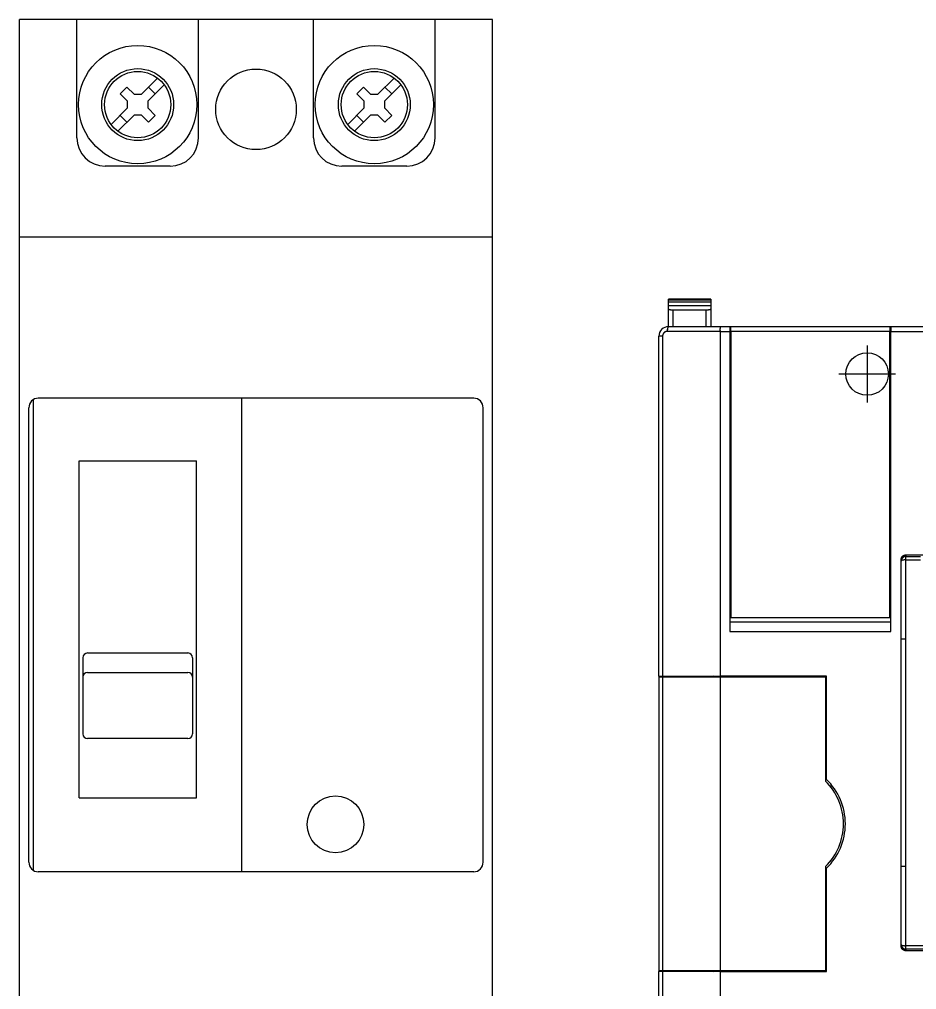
# Model space of a CAD drawing. Header units: inches. Extents: x 57 to 2760, y -193 to 2149.
# Drawn here: x 390.1 to 484.9, y 174.8 to 277.2 of the extents above; entities that cross this region are included whole.
import ezdxf

# ---------------------------------------------------------------- set-up
doc = ezdxf.new("R2010")
doc.units = ezdxf.units.IN
doc.header["$MEASUREMENT"] = 0
doc.set_wipeout_variables(frame=1)

# ---------------------------------------------------------------- blocks, each defined once
blk = doc.blocks.new('FX3U_64')
at = {"color": 7, "linetype": 'Continuous'}
for p, q in [((2.16, 98.36), (2.16, 98.43)), ((6.66, 98.43), (2.16, 98.43)), ((2.16, 98.15), (2.16, 98.36)), ((2.16, 98.36), (6.66, 98.36)), ((6.66, 98.43), (6.66, 98.36)), ((6.66, 98.36), (6.66, 98.15)), ((2.16, 98.15), (6.66, 98.15)), ((2.16, 97.78), (2.16, 98.15)), ((2.16, 97.78), (6.66, 97.78)), ((2.16, 97.41), (2.16, 97.78)), ((2.16, 95.53), (2.16, 97.41)), ((6.66, 98.15), (6.66, 97.78)), ((6.66, 97.78), (6.66, 97.41)), ((6.66, 97.41), (6.66, 95.53)), ((6.16, 97.27), (2.66, 97.27)), ((2.66, 95.53), (2.66, 97.27)), ((6.16, 95.53), (6.16, 97.27)), ((2.16, 95.53), (7.71, 95.53)), ((7.71, 95.53), (8.66, 95.53)), ((8.66, 95.53), (8.66, 95.03)), ((8.66, 95.53), (8.76, 95.53)), ((8.76, 95.03), (8.76, 95.53)), ((8.76, 95.53), (25.56, 95.53)), ((25.56, 95.53), (25.56, 95.03)), ((25.56, 95.53), (25.66, 95.53)), ((25.66, 95.53), (25.66, 95.03)), ((25.66, 95.53), (31.36, 95.53)), ((1.16, 67.93), (1.16, 94.53)), ((1.54, 94.53), (1.16, 94.53)), ((1.54, 94.53), (1.54, 67.93)), ((2.04, 95.03), (2.04, 95.06)), ((7.66, 95.03), (2.04, 95.03)), ((7.66, 67.93), (7.66, 95.03)), ((7.66, 95.03), (8.66, 95.03)), ((8.66, 95.03), (8.66, 63.33)), ((8.76, 94.53), (8.66, 94.53)), ((8.76, 95.03), (8.76, 64.83)), ((25.56, 95.03), (8.76, 95.03)), ((25.56, 64.83), (25.56, 95.03)), ((25.66, 94.53), (25.56, 94.53)), ((25.66, 63.33), (25.66, 95.03)), ((25.66, 95.03), (30.86, 95.03)), ((8.66, 94.03), (8.76, 94.03)), ((23.16, 93.53), (23.16, 87.53)), ((25.56, 94.03), (25.66, 94.03)), ((26.16, 90.53), (20.16, 90.53)), ((8.76, 89.03), (8.66, 89.03)), ((25.66, 89.03), (25.56, 89.03)), ((25.56, 88.93), (25.66, 88.93)), ((8.66, 87.53), (8.76, 87.53)), ((25.66, 87.33), (25.56, 87.33)), ((25.56, 87.23), (25.66, 87.23)), ((8.76, 86.03), (8.66, 86.03)), ((8.66, 85.03), (8.76, 85.03)), ((8.76, 74.53), (8.66, 74.53)), ((8.66, 73.53), (8.76, 73.53)), ((8.66, 72.03), (8.76, 72.03)), ((25.66, 72.33), (25.56, 72.33)), ((25.56, 72.23), (25.66, 72.23)), ((26.76, 70.76), (26.76, 70.93)), ((26.76, 70.76), (26.76, 70.79)), ((26.76, 62.53), (26.76, 70.76)), ((27.26, 70.9), (27.23, 70.9)), ((27.26, 71.43), (31.46, 71.43)), ((27.26, 71.43), (27.26, 71.26)), ((27.26, 70.9), (27.26, 71.26)), ((27.26, 62.53), (27.26, 70.9)), ((8.66, 70.53), (8.76, 70.53)), ((25.66, 70.63), (25.56, 70.63)), ((25.56, 70.53), (25.66, 70.53)), ((1.16, 58.63), (1.16, 67.93)), ((1.54, 67.93), (1.54, 58.63)), ((7.66, 58.63), (7.66, 67.93)), ((8.76, 64.83), (25.56, 64.83)), ((25.66, 64.33), (8.66, 64.33)), ((8.66, 63.33), (25.66, 63.33)), ((26.76, 38.54), (26.76, 62.53)), ((27.26, 38.53), (27.26, 62.53)), ((1.16, 58.63), (1.16, 58.53)), ((1.16, 58.63), (1.54, 58.63)), ((1.16, 58.53), (1.16, 27.53)), ((1.54, 58.53), (1.16, 58.53)), ((1.36, 58.53), (1.36, 58.63)), ((1.54, 58.63), (7.66, 58.63)), ((7.66, 58.53), (1.54, 58.53)), ((1.54, 58.53), (1.54, 27.53)), ((7.96, 58.53), (6.96, 58.63)), ((6.96, 58.63), (6.96, 58.53)), ((18.86, 58.63), (7.66, 58.63)), ((7.66, 27.53), (7.66, 58.53)), ((18.76, 58.53), (7.66, 58.53)), ((8.36, 58.63), (8.36, 58.53)), ((12.86, 58.53), (12.86, 58.63)), ((13.86, 58.63), (13.86, 58.53)), ((18.86, 58.53), (18.76, 58.53)), ((18.76, 58.53), (18.76, 47.54)), ((18.86, 47.72), (18.86, 58.63)), ((18.86, 52.73), (18.76, 52.73)), ((18.86, 52.53), (18.76, 52.53)), ((18.76, 50.53), (18.86, 50.53)), ((19.22, 47.03), (19.46, 47.03)), ((18.76, 38.52), (18.76, 27.53)), ((18.86, 27.43), (18.86, 38.34)), ((26.76, 30.3), (26.76, 38.54)), ((27.26, 30.16), (27.26, 38.53)), ((18.86, 35.53), (18.76, 35.53)), ((18.76, 33.53), (18.86, 33.53)), ((18.76, 33.33), (18.86, 33.33)), ((26.76, 30.13), (26.76, 30.3)), ((27.26, 30.16), (27.23, 30.16)), ((27.26, 29.8), (27.23, 29.8)), ((27.26, 29.8), (27.26, 30.16)), ((92.56, 30.16), (27.26, 30.16)), ((27.26, 29.8), (27.26, 29.63)), ((92.56, 29.8), (27.26, 29.8)), ((31.46, 29.63), (27.26, 29.63)), ((1.16, 27.53), (1.16, 27.43)), ((1.16, 27.53), (1.54, 27.53)), ((1.54, 27.43), (1.16, 27.43)), ((1.16, 18.63), (1.16, 27.43)), ((1.36, 27.43), (1.36, 27.53)), ((1.54, 27.53), (7.66, 27.53)), ((7.66, 27.43), (1.54, 27.43)), ((1.54, 27.43), (1.54, 18.63)), ((6.96, 27.53), (6.96, 27.43)), ((6.96, 27.43), (7.96, 27.53)), ((7.66, 27.53), (18.76, 27.53)), ((7.66, 18.63), (7.66, 27.43)), ((7.66, 27.43), (18.86, 27.43)), ((8.36, 27.53), (8.36, 27.43)), ((12.86, 27.43), (12.86, 27.53)), ((13.86, 27.53), (13.86, 27.43)), ((18.76, 27.53), (18.86, 27.53))]:
    blk.add_line(p, q, dxfattribs=at)
for points in [[(2.66, 97.26), (2.65, 97.26), (2.65, 97.26), (2.64, 97.26), (2.64, 97.27), (2.64, 97.27), (2.63, 97.27), (2.63, 97.27), (2.62, 97.27), (2.62, 97.27), (2.61, 97.27), (2.61, 97.27), (2.61, 97.27), (2.6, 97.27), (2.6, 97.27), (2.59, 97.27), (2.59, 97.27), (2.59, 97.27), (2.58, 97.27), (2.58, 97.27), (2.57, 97.27), (2.57, 97.27), (2.56, 97.27), (2.56, 97.27), (2.56, 97.27), (2.55, 97.27), (2.55, 97.27), (2.54, 97.27), (2.54, 97.27), (2.54, 97.27), (2.53, 97.27), (2.53, 97.27), (2.52, 97.27), (2.52, 97.27), (2.52, 97.27), (2.51, 97.27), (2.51, 97.27), (2.5, 97.27), (2.5, 97.27), (2.5, 97.27), (2.49, 97.27), (2.49, 97.27), (2.48, 97.27), (2.48, 97.27), (2.48, 97.27), (2.47, 97.28), (2.47, 97.28), (2.47, 97.28), (2.46, 97.28), (2.46, 97.28), (2.45, 97.28), (2.45, 97.28), (2.45, 97.28), (2.44, 97.28), (2.44, 97.28), (2.44, 97.28), (2.43, 97.28), (2.43, 97.28), (2.42, 97.28), (2.42, 97.28), (2.42, 97.28), (2.41, 97.28), (2.41, 97.28), (2.41, 97.28), (2.4, 97.29), (2.4, 97.29), (2.4, 97.29), (2.39, 97.29), (2.39, 97.29), (2.39, 97.29), (2.38, 97.29), (2.38, 97.29), (2.38, 97.29), (2.37, 97.29), (2.37, 97.29), (2.37, 97.29), (2.36, 97.29), (2.36, 97.29), (2.36, 97.29), (2.35, 97.3), (2.35, 97.3), (2.35, 97.3), (2.34, 97.3), (2.34, 97.3), (2.34, 97.3), (2.33, 97.3), (2.33, 97.3), (2.33, 97.3), (2.32, 97.3), (2.32, 97.3), (2.32, 97.3), (2.31, 97.3), (2.31, 97.31), (2.31, 97.31), (2.31, 97.31), (2.3, 97.31), (2.3, 97.31), (2.3, 97.31), (2.29, 97.31), (2.29, 97.31), (2.29, 97.31), (2.29, 97.31), (2.28, 97.31), (2.28, 97.32), (2.28, 97.32), (2.28, 97.32), (2.27, 97.32), (2.27, 97.32), (2.27, 97.32), (2.26, 97.32), (2.26, 97.32), (2.26, 97.32), (2.26, 97.32), (2.25, 97.32), (2.25, 97.33), (2.25, 97.33), (2.25, 97.33), (2.24, 97.33), (2.24, 97.33), (2.24, 97.33), (2.24, 97.33), (2.24, 97.33), (2.23, 97.33), (2.23, 97.33), (2.23, 97.34), (2.23, 97.34), (2.22, 97.34), (2.22, 97.34), (2.22, 97.34), (2.22, 97.34), (2.22, 97.34), (2.21, 97.34), (2.21, 97.34), (2.21, 97.35), (2.21, 97.35), (2.21, 97.35), (2.2, 97.35), (2.2, 97.35), (2.2, 97.35), (2.2, 97.35), (2.19, 97.36), (2.19, 97.36), (2.19, 97.36), (2.18, 97.36), (2.18, 97.37), (2.18, 97.37), (2.18, 97.37), (2.17, 97.37), (2.17, 97.37), (2.17, 97.38), (2.17, 97.38), (2.17, 97.38), (2.17, 97.38), (2.16, 97.38), (2.16, 97.39), (2.16, 97.39), (2.16, 97.39), (2.16, 97.39), (2.16, 97.4), (2.16, 97.4), (2.16, 97.4), (2.16, 97.4), (2.16, 97.41), (2.16, 97.41)], [(6.66, 97.41), (6.66, 97.41), (6.66, 97.4), (6.66, 97.4), (6.65, 97.4), (6.65, 97.39), (6.65, 97.39), (6.65, 97.39), (6.65, 97.39), (6.65, 97.39), (6.65, 97.38), (6.65, 97.38), (6.65, 97.38), (6.64, 97.38), (6.64, 97.38), (6.64, 97.37), (6.64, 97.37), (6.64, 97.37), (6.63, 97.37), (6.63, 97.37), (6.63, 97.36), (6.63, 97.36), (6.63, 97.36), (6.62, 97.36), (6.62, 97.36), (6.62, 97.35), (6.61, 97.35), (6.61, 97.35), (6.61, 97.35), (6.61, 97.35), (6.6, 97.35), (6.6, 97.35), (6.6, 97.34), (6.6, 97.34), (6.6, 97.34), (6.59, 97.34), (6.59, 97.34), (6.59, 97.34), (6.59, 97.34), (6.59, 97.34), (6.58, 97.34), (6.58, 97.33), (6.58, 97.33), (6.58, 97.33), (6.57, 97.33), (6.57, 97.33), (6.57, 97.33), (6.57, 97.33), (6.57, 97.33), (6.56, 97.33), (6.56, 97.33), (6.56, 97.32), (6.56, 97.32), (6.55, 97.32), (6.55, 97.32), (6.55, 97.32), (6.55, 97.32), (6.54, 97.32), (6.54, 97.32), (6.54, 97.32), (6.53, 97.32), (6.53, 97.31), (6.53, 97.31), (6.52, 97.31), (6.52, 97.31), (6.52, 97.31), (6.52, 97.31), (6.51, 97.31), (6.51, 97.31), (6.51, 97.31), (6.5, 97.31), (6.5, 97.31), (6.5, 97.3), (6.5, 97.3), (6.49, 97.3), (6.49, 97.3), (6.49, 97.3), (6.48, 97.3), (6.48, 97.3), (6.48, 97.3), (6.47, 97.3), (6.47, 97.3), (6.47, 97.3), (6.46, 97.3), (6.46, 97.3), (6.46, 97.29), (6.45, 97.29), (6.45, 97.29), (6.45, 97.29), (6.44, 97.29), (6.44, 97.29), (6.44, 97.29), (6.43, 97.29), (6.43, 97.29), (6.43, 97.29), (6.42, 97.29), (6.42, 97.29), (6.41, 97.29), (6.41, 97.29), (6.41, 97.29), (6.4, 97.28), (6.4, 97.28), (6.4, 97.28), (6.39, 97.28), (6.39, 97.28), (6.39, 97.28), (6.38, 97.28), (6.38, 97.28), (6.37, 97.28), (6.37, 97.28), (6.37, 97.28), (6.36, 97.28), (6.36, 97.28), (6.36, 97.28), (6.35, 97.28), (6.35, 97.28), (6.34, 97.28), (6.34, 97.28), (6.34, 97.27), (6.33, 97.27), (6.33, 97.27), (6.32, 97.27), (6.32, 97.27), (6.32, 97.27), (6.31, 97.27), (6.31, 97.27), (6.31, 97.27), (6.3, 97.27), (6.3, 97.27), (6.29, 97.27), (6.29, 97.27), (6.29, 97.27), (6.28, 97.27), (6.28, 97.27), (6.27, 97.27), (6.27, 97.27), (6.26, 97.27), (6.26, 97.27), (6.26, 97.27), (6.25, 97.27), (6.25, 97.27), (6.24, 97.27), (6.24, 97.27), (6.24, 97.27), (6.23, 97.27), (6.23, 97.27), (6.22, 97.27), (6.22, 97.27), (6.22, 97.27), (6.21, 97.27), (6.21, 97.27), (6.2, 97.27), (6.2, 97.27), (6.19, 97.27), (6.19, 97.27), (6.19, 97.27), (6.18, 97.27), (6.18, 97.27), (6.17, 97.27), (6.17, 97.26), (6.16, 97.26), (6.16, 97.26), (6.16, 97.26)], [(7.66, 95.03), (7.66, 95.04), (7.66, 95.04), (7.66, 95.04), (7.66, 95.05), (7.66, 95.05), (7.66, 95.06), (7.66, 95.06), (7.66, 95.07), (7.66, 95.07), (7.66, 95.07), (7.66, 95.08), (7.66, 95.08), (7.66, 95.09), (7.66, 95.09), (7.66, 95.1), (7.66, 95.1), (7.66, 95.1), (7.66, 95.11), (7.66, 95.11), (7.65, 95.12), (7.65, 95.12), (7.65, 95.12), (7.65, 95.13), (7.65, 95.13), (7.65, 95.14), (7.65, 95.14), (7.65, 95.14), (7.65, 95.15), (7.65, 95.15), (7.65, 95.16), (7.65, 95.16), (7.65, 95.16), (7.65, 95.17), (7.65, 95.17), (7.65, 95.18), (7.65, 95.18), (7.65, 95.18), (7.65, 95.19), (7.65, 95.19), (7.65, 95.2), (7.65, 95.2), (7.65, 95.2), (7.65, 95.21), (7.65, 95.21), (7.65, 95.21), (7.65, 95.22), (7.65, 95.22), (7.65, 95.23), (7.65, 95.23), (7.65, 95.23), (7.65, 95.24), (7.65, 95.24), (7.65, 95.24), (7.65, 95.25), (7.65, 95.25), (7.65, 95.26), (7.65, 95.26), (7.65, 95.26), (7.65, 95.27), (7.65, 95.27), (7.65, 95.27), (7.65, 95.28), (7.65, 95.28), (7.65, 95.28), (7.65, 95.29), (7.65, 95.29), (7.65, 95.29), (7.65, 95.3), (7.65, 95.3), (7.65, 95.3), (7.65, 95.31), (7.65, 95.31), (7.65, 95.31), (7.65, 95.32), (7.65, 95.32), (7.65, 95.32), (7.65, 95.33), (7.65, 95.33), (7.65, 95.33), (7.66, 95.34), (7.66, 95.34), (7.66, 95.34), (7.66, 95.35), (7.66, 95.35), (7.66, 95.35), (7.66, 95.36), (7.66, 95.36), (7.66, 95.36), (7.66, 95.37), (7.66, 95.37), (7.66, 95.37), (7.66, 95.38), (7.66, 95.38), (7.66, 95.38), (7.66, 95.38), (7.66, 95.39), (7.66, 95.39), (7.66, 95.39), (7.66, 95.4), (7.66, 95.4), (7.66, 95.4), (7.66, 95.4), (7.66, 95.41), (7.67, 95.41), (7.67, 95.42), (7.67, 95.42), (7.67, 95.42), (7.67, 95.42), (7.67, 95.43), (7.67, 95.43), (7.67, 95.43), (7.67, 95.44), (7.67, 95.44), (7.67, 95.44), (7.67, 95.44), (7.67, 95.45), (7.67, 95.45), (7.67, 95.45), (7.67, 95.45), (7.67, 95.45), (7.67, 95.46), (7.68, 95.46), (7.68, 95.46), (7.68, 95.46), (7.68, 95.47), (7.68, 95.47), (7.68, 95.47), (7.68, 95.47), (7.68, 95.48), (7.68, 95.48), (7.68, 95.48), (7.68, 95.49), (7.68, 95.49), (7.68, 95.49), (7.68, 95.49), (7.68, 95.5), (7.69, 95.5), (7.69, 95.5), (7.69, 95.5), (7.69, 95.51), (7.69, 95.51), (7.69, 95.51), (7.69, 95.51), (7.69, 95.51), (7.69, 95.52), (7.7, 95.52), (7.7, 95.52), (7.7, 95.52), (7.7, 95.53), (7.7, 95.53), (7.7, 95.53), (7.71, 95.53), (7.71, 95.53), (7.71, 95.53), (7.71, 95.53)], [(2.04, 95.03), (2.04, 95.03), (2.04, 95.03), (2.03, 95.03), (2.03, 95.03), (2.03, 95.03), (2.02, 95.03), (2.02, 95.03), (2.02, 95.03), (2.01, 95.03), (2.01, 95.03), (2.01, 95.03), (2, 95.03), (2, 95.03), (2, 95.03), (1.99, 95.03), (1.99, 95.03), (1.99, 95.03), (1.98, 95.03), (1.98, 95.03), (1.97, 95.03), (1.97, 95.03), (1.97, 95.03), (1.96, 95.03), (1.96, 95.03), (1.96, 95.02), (1.95, 95.02), (1.95, 95.02), (1.95, 95.02), (1.94, 95.02), (1.94, 95.02), (1.94, 95.02), (1.93, 95.02), (1.93, 95.02), (1.93, 95.02), (1.92, 95.02), (1.92, 95.02), (1.92, 95.02), (1.91, 95.01), (1.91, 95.01), (1.91, 95.01), (1.9, 95.01), (1.9, 95.01), (1.9, 95.01), (1.89, 95.01), (1.89, 95.01), (1.89, 95.01), (1.88, 95.01), (1.88, 95), (1.88, 95), (1.87, 95), (1.87, 95), (1.87, 95), (1.86, 95), (1.86, 95), (1.86, 95), (1.85, 94.99), (1.85, 94.99), (1.85, 94.99), (1.84, 94.99), (1.84, 94.99), (1.84, 94.99), (1.83, 94.99), (1.83, 94.98), (1.83, 94.98), (1.83, 94.98), (1.82, 94.98), (1.82, 94.98), (1.82, 94.98), (1.81, 94.98), (1.81, 94.97), (1.81, 94.97), (1.8, 94.97), (1.8, 94.97), (1.8, 94.97), (1.79, 94.97), (1.79, 94.96), (1.79, 94.96), (1.79, 94.96), (1.78, 94.96), (1.78, 94.96), (1.78, 94.95), (1.77, 94.95), (1.77, 94.95), (1.77, 94.95), (1.76, 94.95), (1.76, 94.94), (1.76, 94.94), (1.76, 94.94), (1.75, 94.94), (1.75, 94.94), (1.75, 94.93), (1.74, 94.93), (1.74, 94.93), (1.74, 94.93), (1.74, 94.93), (1.73, 94.92), (1.73, 94.92), (1.73, 94.92), (1.73, 94.92), (1.72, 94.92), (1.72, 94.91), (1.72, 94.91), (1.71, 94.91), (1.71, 94.91), (1.71, 94.9), (1.71, 94.9), (1.7, 94.9), (1.7, 94.9), (1.7, 94.89), (1.7, 94.89), (1.69, 94.89), (1.69, 94.89), (1.69, 94.88), (1.69, 94.88), (1.68, 94.88), (1.68, 94.88), (1.68, 94.87), (1.68, 94.87), (1.67, 94.87), (1.67, 94.87), (1.67, 94.86), (1.67, 94.86), (1.67, 94.86), (1.66, 94.86), (1.66, 94.85), (1.66, 94.85), (1.66, 94.85), (1.65, 94.84), (1.65, 94.84), (1.65, 94.84), (1.65, 94.84), (1.65, 94.83), (1.64, 94.83), (1.64, 94.83), (1.64, 94.83), (1.64, 94.82), (1.63, 94.82), (1.63, 94.82), (1.63, 94.81), (1.63, 94.81), (1.63, 94.81), (1.62, 94.8), (1.62, 94.8), (1.62, 94.8), (1.62, 94.8), (1.62, 94.79), (1.62, 94.79), (1.61, 94.79), (1.61, 94.78), (1.61, 94.78), (1.61, 94.78), (1.61, 94.77), (1.6, 94.77), (1.6, 94.77), (1.6, 94.77), (1.6, 94.76), (1.6, 94.76), (1.6, 94.76), (1.6, 94.75), (1.59, 94.75), (1.59, 94.75), (1.59, 94.74), (1.59, 94.74), (1.59, 94.74), (1.59, 94.73), (1.58, 94.73), (1.58, 94.73), (1.58, 94.72), (1.58, 94.72), (1.58, 94.72), (1.58, 94.71), (1.58, 94.71), (1.58, 94.71), (1.57, 94.7), (1.57, 94.7), (1.57, 94.7), (1.57, 94.69), (1.57, 94.69), (1.57, 94.69), (1.57, 94.68), (1.57, 94.68), (1.57, 94.68), (1.56, 94.67), (1.56, 94.67), (1.56, 94.67), (1.56, 94.66), (1.56, 94.66), (1.56, 94.66), (1.56, 94.65), (1.56, 94.65), (1.56, 94.65), (1.56, 94.64), (1.56, 94.64), (1.55, 94.63), (1.55, 94.63), (1.55, 94.63), (1.55, 94.62), (1.55, 94.62), (1.55, 94.62), (1.55, 94.61), (1.55, 94.61), (1.55, 94.61), (1.55, 94.6), (1.55, 94.6), (1.55, 94.6), (1.55, 94.59), (1.55, 94.59), (1.55, 94.59), (1.55, 94.58), (1.55, 94.58), (1.55, 94.57), (1.55, 94.57), (1.55, 94.57), (1.54, 94.56), (1.54, 94.56), (1.54, 94.56), (1.54, 94.55), (1.54, 94.55), (1.54, 94.55), (1.54, 94.54), (1.54, 94.54), (1.54, 94.54), (1.54, 94.53)], [(26.76, 70.93), (26.76, 70.94), (26.76, 70.94), (26.76, 70.95), (26.76, 70.96), (26.76, 70.96), (26.76, 70.97), (26.76, 70.98), (26.76, 70.98), (26.76, 70.99), (26.76, 71), (26.76, 71), (26.76, 71.01), (26.76, 71.01), (26.76, 71.02), (26.77, 71.03), (26.77, 71.03), (26.77, 71.04), (26.77, 71.04), (26.77, 71.05), (26.77, 71.06), (26.77, 71.06), (26.78, 71.07), (26.78, 71.07), (26.78, 71.08), (26.78, 71.09), (26.78, 71.09), (26.79, 71.1), (26.79, 71.1), (26.79, 71.11), (26.79, 71.12), (26.79, 71.12), (26.8, 71.13), (26.8, 71.13), (26.8, 71.14), (26.8, 71.14), (26.81, 71.15), (26.81, 71.15), (26.81, 71.16), (26.82, 71.16), (26.82, 71.17), (26.82, 71.18), (26.82, 71.18), (26.83, 71.19), (26.83, 71.19), (26.83, 71.2), (26.84, 71.2), (26.84, 71.21), (26.84, 71.21), (26.85, 71.22), (26.85, 71.22), (26.85, 71.23), (26.86, 71.23), (26.86, 71.24), (26.87, 71.24), (26.87, 71.25), (26.87, 71.25), (26.88, 71.26), (26.88, 71.26), (26.89, 71.26), (26.89, 71.27), (26.89, 71.27), (26.9, 71.28), (26.9, 71.28), (26.91, 71.29), (26.91, 71.29), (26.92, 71.29), (26.92, 71.3), (26.92, 71.3), (26.93, 71.31), (26.93, 71.31), (26.94, 71.31), (26.94, 71.32), (26.95, 71.32), (26.95, 71.33), (26.96, 71.33), (26.96, 71.33), (26.97, 71.34), (26.97, 71.34), (26.98, 71.34), (26.98, 71.35), (26.99, 71.35), (26.99, 71.35), (27, 71.36), (27, 71.36), (27.01, 71.36), (27.01, 71.37), (27.02, 71.37), (27.02, 71.37), (27.03, 71.38), (27.03, 71.38), (27.04, 71.38), (27.05, 71.38), (27.05, 71.39), (27.06, 71.39), (27.06, 71.39), (27.07, 71.39), (27.07, 71.4), (27.08, 71.4), (27.08, 71.4), (27.09, 71.4), (27.1, 71.41), (27.1, 71.41), (27.11, 71.41), (27.11, 71.41), (27.12, 71.41), (27.13, 71.41), (27.13, 71.42), (27.14, 71.42), (27.14, 71.42), (27.15, 71.42), (27.16, 71.42), (27.16, 71.42), (27.17, 71.42), (27.17, 71.43), (27.18, 71.43), (27.19, 71.43), (27.19, 71.43), (27.2, 71.43), (27.21, 71.43), (27.21, 71.43), (27.22, 71.43), (27.22, 71.43), (27.23, 71.43), (27.24, 71.43), (27.24, 71.43), (27.25, 71.43), (27.26, 71.43)], [(27.26, 71.26), (27.77, 71.26), (28.28, 71.26), (28.8, 71.26)], [(27.26, 70.9), (27.77, 70.9), (28.28, 70.9), (28.8, 70.9)], [(27.26, 62.53), (27.25, 62.53), (27.24, 62.53), (27.24, 62.53), (27.23, 62.53), (27.22, 62.53), (27.22, 62.53), (27.21, 62.53), (27.21, 62.53), (27.2, 62.53), (27.19, 62.53), (27.19, 62.53), (27.18, 62.53), (27.18, 62.53), (27.17, 62.53), (27.16, 62.53), (27.16, 62.53), (27.15, 62.53), (27.14, 62.53), (27.14, 62.53), (27.13, 62.53), (27.13, 62.53), (27.12, 62.53), (27.11, 62.53), (27.11, 62.53), (27.1, 62.53), (27.1, 62.53), (27.09, 62.53), (27.09, 62.53), (27.08, 62.53), (27.07, 62.53), (27.07, 62.53), (27.06, 62.53), (27.06, 62.53), (27.05, 62.53), (27.05, 62.53), (27.04, 62.53), (27.03, 62.53), (27.03, 62.53), (27.02, 62.53), (27.02, 62.53), (27.01, 62.53), (27.01, 62.53), (27, 62.53), (27, 62.53), (26.99, 62.53), (26.99, 62.53), (26.98, 62.53), (26.98, 62.53), (26.97, 62.53), (26.97, 62.53), (26.96, 62.53), (26.96, 62.53), (26.95, 62.53), (26.95, 62.53), (26.94, 62.53), (26.94, 62.53), (26.93, 62.53), (26.93, 62.53), (26.92, 62.53), (26.92, 62.53), (26.91, 62.53), (26.91, 62.53), (26.91, 62.53), (26.9, 62.53), (26.9, 62.53), (26.89, 62.53), (26.89, 62.53), (26.88, 62.53), (26.88, 62.53), (26.88, 62.53), (26.87, 62.53), (26.87, 62.53), (26.86, 62.53), (26.86, 62.53), (26.86, 62.53), (26.85, 62.53), (26.85, 62.53), (26.85, 62.53), (26.84, 62.53), (26.84, 62.53), (26.84, 62.53), (26.83, 62.53), (26.83, 62.53), (26.83, 62.53), (26.82, 62.53), (26.82, 62.53), (26.82, 62.53), (26.81, 62.53), (26.81, 62.53), (26.81, 62.53), (26.8, 62.53), (26.8, 62.53), (26.8, 62.53), (26.79, 62.53), (26.79, 62.53), (26.79, 62.53), (26.79, 62.53), (26.78, 62.53), (26.78, 62.53), (26.78, 62.53), (26.78, 62.53), (26.77, 62.53), (26.77, 62.53), (26.77, 62.53), (26.76, 62.53), (26.76, 62.53), (26.76, 62.53), (26.76, 62.53)], [(27.26, 38.53), (27.25, 38.53), (27.24, 38.53), (27.24, 38.53), (27.23, 38.53), (27.22, 38.53), (27.22, 38.53), (27.21, 38.53), (27.21, 38.53), (27.2, 38.53), (27.19, 38.53), (27.19, 38.53), (27.18, 38.53), (27.18, 38.53), (27.17, 38.53), (27.16, 38.53), (27.16, 38.53), (27.15, 38.53), (27.14, 38.53), (27.14, 38.53), (27.13, 38.53), (27.13, 38.53), (27.12, 38.53), (27.11, 38.53), (27.11, 38.53), (27.1, 38.53), (27.1, 38.53), (27.09, 38.53), (27.09, 38.53), (27.08, 38.53), (27.07, 38.53), (27.07, 38.53), (27.06, 38.53), (27.06, 38.53), (27.05, 38.53), (27.05, 38.53), (27.04, 38.53), (27.03, 38.53), (27.03, 38.53), (27.02, 38.53), (27.02, 38.53), (27.01, 38.53), (27.01, 38.53), (27, 38.53), (27, 38.53), (26.99, 38.53), (26.99, 38.53), (26.98, 38.53), (26.98, 38.53), (26.97, 38.53), (26.97, 38.53), (26.96, 38.53), (26.96, 38.53), (26.95, 38.53), (26.95, 38.53), (26.94, 38.53), (26.94, 38.53), (26.93, 38.53), (26.93, 38.53), (26.92, 38.53), (26.92, 38.53), (26.91, 38.53), (26.91, 38.53), (26.91, 38.53), (26.9, 38.53), (26.9, 38.53), (26.89, 38.53), (26.89, 38.53), (26.88, 38.53), (26.88, 38.53), (26.88, 38.53), (26.87, 38.53), (26.87, 38.53), (26.86, 38.53), (26.86, 38.53), (26.86, 38.53), (26.85, 38.53), (26.85, 38.53), (26.85, 38.53), (26.84, 38.53), (26.84, 38.53), (26.84, 38.53), (26.83, 38.53), (26.83, 38.53), (26.83, 38.53), (26.82, 38.53), (26.82, 38.53), (26.82, 38.53), (26.81, 38.53), (26.81, 38.53), (26.81, 38.53), (26.8, 38.53), (26.8, 38.53), (26.8, 38.53), (26.79, 38.53), (26.79, 38.53), (26.79, 38.53), (26.79, 38.53), (26.78, 38.53), (26.78, 38.54), (26.78, 38.54), (26.78, 38.54), (26.77, 38.54), (26.77, 38.54), (26.77, 38.54), (26.76, 38.54), (26.76, 38.54), (26.76, 38.54), (26.76, 38.54)], [(27.26, 29.63), (27.25, 29.63), (27.24, 29.63), (27.24, 29.63), (27.23, 29.63), (27.22, 29.63), (27.22, 29.63), (27.21, 29.63), (27.21, 29.63), (27.2, 29.64), (27.19, 29.64), (27.19, 29.64), (27.18, 29.64), (27.17, 29.64), (27.17, 29.64), (27.16, 29.64), (27.16, 29.64), (27.15, 29.64), (27.14, 29.65), (27.14, 29.65), (27.13, 29.65), (27.13, 29.65), (27.12, 29.65), (27.11, 29.65), (27.11, 29.66), (27.1, 29.66), (27.1, 29.66), (27.09, 29.66), (27.08, 29.66), (27.08, 29.67), (27.07, 29.67), (27.07, 29.67), (27.06, 29.67), (27.06, 29.68), (27.05, 29.68), (27.05, 29.68), (27.04, 29.68), (27.03, 29.69), (27.03, 29.69), (27.02, 29.69), (27.02, 29.69), (27.01, 29.7), (27.01, 29.7), (27, 29.7), (27, 29.71), (26.99, 29.71), (26.99, 29.71), (26.98, 29.72), (26.98, 29.72), (26.97, 29.72), (26.97, 29.73), (26.96, 29.73), (26.96, 29.73), (26.95, 29.74), (26.95, 29.74), (26.94, 29.75), (26.94, 29.75), (26.93, 29.75), (26.93, 29.76), (26.92, 29.76), (26.92, 29.77), (26.92, 29.77), (26.91, 29.77), (26.91, 29.78), (26.9, 29.78), (26.9, 29.79), (26.89, 29.79), (26.89, 29.8), (26.89, 29.8), (26.88, 29.8), (26.88, 29.81), (26.87, 29.81), (26.87, 29.82), (26.87, 29.82), (26.86, 29.83), (26.86, 29.83), (26.85, 29.84), (26.85, 29.84), (26.85, 29.85), (26.84, 29.85), (26.84, 29.86), (26.84, 29.86), (26.83, 29.87), (26.83, 29.87), (26.83, 29.88), (26.82, 29.88), (26.82, 29.89), (26.82, 29.89), (26.82, 29.9), (26.81, 29.9), (26.81, 29.91), (26.81, 29.92), (26.8, 29.92), (26.8, 29.93), (26.8, 29.93), (26.8, 29.94), (26.79, 29.94), (26.79, 29.95), (26.79, 29.95), (26.79, 29.96), (26.79, 29.97), (26.78, 29.97), (26.78, 29.98), (26.78, 29.98), (26.78, 29.99), (26.78, 30), (26.77, 30), (26.77, 30.01), (26.77, 30.01), (26.77, 30.02), (26.77, 30.03), (26.77, 30.03), (26.77, 30.04), (26.76, 30.04), (26.76, 30.05), (26.76, 30.06), (26.76, 30.06), (26.76, 30.07), (26.76, 30.08), (26.76, 30.08), (26.76, 30.09), (26.76, 30.09), (26.76, 30.1), (26.76, 30.11), (26.76, 30.11), (26.76, 30.12), (26.76, 30.13), (26.76, 30.13)]]:
    blk.add_lwpolyline(points, dxfattribs=at)
blk.add_circle((23.16, 90.53), 2.25, dxfattribs=at)
for centre, radius, start, end in [((2.16, 94.53), 1, 90, 180), ((3.46, 95.1), 1.42, 170.9187, 171.847), ((3.59, 95.08), 1.55, 171.9263, 172.7976), ((3.72, 95.07), 1.68, 172.8574, 173.6784), ((3.05, 95.17), 1, 167.4132, 168.5848), ((3.19, 95.14), 1.14, 168.6761, 169.7528), ((3.33, 95.12), 1.28, 169.8617, 170.8575), ((2.81, 95.22), 0.749, 164.4143, 165.823), ((2.93, 95.19), 0.871, 165.9914, 167.2753), ((2.58, 95.28), 0.511, 160.5716, 162.3786), ((2.69, 95.25), 0.626, 162.6894, 164.2736), ((2.43, 95.33), 0.358, 155.8671, 158.0451), ((2.49, 95.31), 0.423, 158.4383, 160.4586), ((2.26, 95.41), 0.171, 147.8483, 151.6316), ((2.34, 95.37), 0.261, 152.3968, 155.1309), ((2.34, 95.36), 0.263, 143.1033, 144.9323), ((2.25, 95.42), 0.154, 145.1241, 148.8088), ((2.16, 95.49), 0.0401, 110.5481, 126.003), ((2.18, 95.46), 0.078, 129.4939, 135.7343), ((2.17, 95.47), 0.068, 104.1948, 115.2715), ((4.27, 95.03), 2.23, 178.0947, 178.7243), ((4.14, 95.03), 2.1, 178.7444, 179.4045), ((3.84, 95.06), 1.8, 173.7154, 174.4948), ((3.96, 95.05), 1.91, 174.5466, 175.287), ((4.04, 95.04), 2, 175.3088, 176.021), ((4.12, 95.04), 2.08, 176.0917, 176.7786), ((4.2, 95.03), 2.16, 176.768, 177.429), ((4.31, 95.03), 2.27, 177.4863, 178.1121), ((27.28, 70.76), 0.524, 168.9175, 171.662), ((27.26, 70.76), 0.507, 171.6433, 174.4295), ((27.23, 70.76), 0.473, 174.3864, 177.3209), ((26.81, 70.76), 0.0491, 148.9431, 163.8445), ((26.85, 70.74), 0.0929, 158.8473, 168.6149), ((27.26, 70.76), 0.507, 162.9505, 165.8659), ((27.27, 70.76), 0.51, 165.8701, 168.7307), ((26.84, 70.74), 0.0844, 139.9178, 146.438), ((26.95, 70.6), 0.267, 130.7256, 132.6775), ((27.26, 70.76), 0.508, 159.9164, 162.8675), ((26.88, 70.69), 0.152, 126.5886, 130.5965), ((27.27, 70.76), 0.51, 156.9406, 159.9149), ((26.89, 70.68), 0.163, 123.5736, 127.8011), ((27.26, 70.76), 0.507, 153.7918, 156.8135), ((26.93, 70.61), 0.24, 119.6388, 122.7548), ((27.26, 70.76), 0.507, 150.7813, 153.8282), ((26.96, 70.54), 0.322, 116.2847, 118.8022), ((27.26, 70.76), 0.506, 147.583, 150.663), ((26.98, 70.49), 0.373, 113.5661, 115.9269), ((27.26, 70.76), 0.506, 144.5292, 147.6257), ((27.01, 70.43), 0.443, 111.3028, 113.4348), ((27.26, 70.76), 0.505, 141.308, 144.4269), ((27.04, 70.34), 0.537, 109.1247, 111.0078), ((27.26, 70.76), 0.504, 138.2029, 141.3342), ((27.07, 70.25), 0.637, 107.2345, 108.9194), ((27.26, 70.76), 0.503, 134.9531, 138.1003), ((27.1, 70.15), 0.734, 105.4724, 107.0155), ((27.26, 70.76), 0.503, 131.8857, 135.0307), ((27.13, 70.05), 0.839, 103.9464, 105.3606), ((27.26, 70.76), 0.504, 128.6797, 131.8101), ((27.15, 69.94), 0.95, 102.5036, 103.8075), ((27.26, 70.76), 0.501, 125.5464, 128.6936), ((27.17, 69.84), 1.06, 101.2074, 102.417), ((27.25, 70.77), 0.493, 122.2717, 125.4566), ((27.19, 69.73), 1.17, 99.9707, 101.1008), ((27.26, 70.76), 0.501, 119.3684, 122.4722), ((27.21, 69.62), 1.28, 98.8353, 99.8982), ((27.27, 70.74), 0.527, 116.4068, 119.3233), ((27.22, 69.52), 1.38, 97.7393, 98.7425), ((27.25, 70.77), 0.492, 112.9603, 116.0966), ((27.23, 69.43), 1.47, 96.7671, 97.7207), ((27.23, 70.82), 0.432, 109.2599, 112.8635), ((27.24, 69.34), 1.56, 95.782, 96.6889), ((27.25, 69.27), 1.63, 94.8619, 95.7352), ((27.27, 70.75), 0.514, 107.6648, 110.5009), ((27.43, 70.23), 1.06, 106.5841, 107.8198), ((27.25, 69.2), 1.7, 93.9932, 94.8359), ((27.23, 70.82), 0.439, 99.8193, 103.5281), ((27.26, 69.14), 1.76, 93.139, 93.9505), ((27.23, 70.87), 0.393, 93.7855, 99.9867), ((27.26, 69.06), 1.85, 92.3256, 93.094), ((27.26, 69.09), 1.81, 91.5553, 92.3285), ((27.31, 70.27), 0.994, 93.0211, 96.1989), ((27.25, 69.19), 1.71, 90.7332, 91.5441), ((14.36, 43.03), 6.3, 314.2999, 45.7002), ((14.36, 43.03), 6.5, 0, 46.1869), ((14.36, 43.03), 6.5, 313.8131, 0), ((27.75, 30.36), 0.994, 183.0207, 186.1992), ((26.85, 30.32), 0.0929, 191.3851, 201.1527), ((26.81, 30.3), 0.0491, 196.1735, 211.0749), ((27.15, 30.27), 0.393, 183.7865, 189.989), ((26.84, 30.32), 0.0844, 213.562, 220.0822), ((26.95, 30.46), 0.267, 227.3225, 229.2744), ((27.2, 30.28), 0.439, 189.8189, 193.5285), ((27.79, 30.48), 1.06, 196.6079, 197.8438), ((26.88, 30.38), 0.152, 229.3614, 233.3694), ((27.27, 30.31), 0.514, 197.6719, 200.5085), ((26.89, 30.38), 0.163, 232.2377, 236.4652), ((27.19, 30.27), 0.432, 199.24, 202.8441), ((26.93, 30.45), 0.24, 237.2451, 240.3612), ((27.25, 30.3), 0.492, 202.9689, 206.1057), ((26.96, 30.52), 0.322, 241.1619, 243.6794), ((27.28, 30.32), 0.527, 206.4256, 209.3423), ((26.98, 30.57), 0.373, 244.0731, 246.4339), ((27.26, 30.3), 0.501, 209.3683, 212.4723), ((27.01, 30.64), 0.443, 246.5652, 248.6972), ((27.25, 30.3), 0.493, 212.2716, 215.4567), ((27.04, 30.72), 0.537, 249.0227, 250.9058), ((27.26, 30.3), 0.5, 215.559, 218.7062), ((27.07, 30.82), 0.637, 251.0806, 252.7656), ((27.26, 30.31), 0.504, 218.6797, 221.8101), ((27.1, 30.91), 0.734, 252.9844, 254.5276), ((27.26, 30.31), 0.503, 221.8857, 225.0307), ((27.13, 31.01), 0.839, 254.6127, 256.0269), ((27.26, 30.3), 0.503, 224.9675, 228.1146), ((27.15, 31.12), 0.95, 256.2183, 257.5223), ((27.26, 30.31), 0.505, 228.2164, 231.3475), ((27.17, 31.23), 1.06, 257.558, 258.7676), ((27.26, 30.31), 0.505, 231.3121, 234.4308), ((27.19, 31.34), 1.17, 258.9236, 260.0537), ((27.26, 30.31), 0.506, 234.512, 237.6082), ((27.21, 31.44), 1.28, 260.1018, 261.1647), ((27.26, 30.31), 0.506, 237.594, 240.6736), ((27.22, 31.55), 1.38, 261.234, 262.2372), ((27.26, 30.31), 0.508, 240.7815, 243.828), ((27.23, 31.64), 1.47, 262.3024, 263.2561), ((27.26, 30.31), 0.507, 243.8115, 246.8327), ((27.24, 31.73), 1.56, 263.3111, 264.218), ((27.26, 30.31), 0.51, 246.9488, 249.9226), ((27.25, 31.8), 1.63, 264.2419, 265.1152), ((27.26, 30.31), 0.508, 249.9167, 252.8672), ((27.25, 31.86), 1.7, 265.1869, 266.0297), ((27.26, 30.31), 0.508, 252.9508, 255.8656), ((27.26, 31.92), 1.76, 266.0266, 266.838), ((27.26, 30.31), 0.511, 255.8973, 258.7573), ((27.26, 32.01), 1.85, 266.906, 267.6744), ((27.26, 30.33), 0.524, 258.8953, 261.6392), ((27.26, 31.98), 1.81, 267.6949, 268.4681), ((27.26, 30.31), 0.507, 261.6436, 264.4291), ((27.26, 31.87), 1.71, 268.4322, 269.2431), ((27.25, 30.28), 0.473, 264.3885, 267.3223)]:
    blk.add_arc(centre, radius, start, end, dxfattribs=at)
blk = doc.blocks.new('MITSUBISHI_NF63_CV_2P')
blk.add_wipeout([(0, 130), (50, 130), (50, 0), (0, 0)])
at = {"linetype": 'Continuous'}
for p, q in [((50, 130), (0, 130)), ((0, 0), (0, 130)), ((6.07, 117.5), (6.07, 130)), ((18.93, 117.5), (18.93, 130)), ((31.07, 117.5), (31.07, 130)), ((43.93, 117.5), (43.93, 130)), ((50, 0), (50, 130)), ((14.6, 123.8), (12.89, 122.1)), ((15.3, 123.1), (13.6, 121.39)), ((39.6, 123.8), (37.89, 122.1)), ((40.3, 123.1), (38.6, 121.39)), ((10.66, 122.13), (11.37, 122.84)), ((10.66, 122.13), (11.4, 121.39)), ((11.37, 122.84), (12.11, 122.1)), ((12.11, 122.1), (12.89, 122.1)), ((14.34, 122.13), (13.63, 122.84)), ((35.66, 122.13), (36.37, 122.84)), ((35.66, 122.13), (36.4, 121.39)), ((36.37, 122.84), (37.11, 122.1)), ((37.11, 122.1), (37.89, 122.1)), ((39.34, 122.13), (38.63, 122.84)), ((11.4, 121.39), (11.4, 120.61)), ((13.6, 120.61), (13.6, 121.39)), ((36.4, 121.39), (36.4, 120.61)), ((38.6, 120.61), (38.6, 121.39)), ((9.7, 118.9), (11.4, 120.61)), ((10.4, 118.2), (12.11, 119.9)), ((11.37, 119.16), (10.66, 119.87)), ((12.89, 119.9), (12.11, 119.9)), ((13.63, 119.16), (12.89, 119.9)), ((14.34, 119.87), (13.6, 120.61)), ((13.63, 119.16), (14.34, 119.87)), ((34.7, 118.9), (36.4, 120.61)), ((35.4, 118.2), (37.11, 119.9)), ((36.37, 119.16), (35.66, 119.87)), ((37.89, 119.9), (37.11, 119.9)), ((38.63, 119.16), (37.89, 119.9)), ((39.34, 119.87), (38.6, 120.61)), ((38.63, 119.16), (39.34, 119.87)), ((15.93, 114.5), (9.07, 114.5)), ((40.93, 114.5), (34.07, 114.5)), ((50, 107), (0, 107)), ((1.5, 40.13), (1.5, 89.87)), ((1.5, 40.13), (1.5, 89.87)), ((48, 90), (2, 90)), ((48, 90), (2, 90)), ((23.5, 40), (23.5, 90)), ((23.5, 40), (23.5, 90)), ((1, 41), (1, 89)), ((1, 41), (1, 89)), ((49, 41), (49, 89)), ((49, 41), (49, 89)), ((6.3, 83.4), (18.7, 83.4)), ((6.3, 47.8), (6.3, 83.4)), ((6.3, 83.4), (18.7, 83.4)), ((6.3, 47.8), (6.3, 83.4)), ((18.7, 47.8), (18.7, 83.4)), ((18.7, 47.8), (18.7, 83.4)), ((6.7, 62.6), (6.7, 54.56)), ((6.7, 62.6), (6.7, 54.56)), ((7.2, 63.1), (17.8, 63.1)), ((7.2, 63.1), (17.8, 63.1)), ((17.78, 63.1), (17.78, 63.09)), ((17.78, 63.1), (17.78, 63.09)), ((18.3, 62.6), (18.3, 54.56)), ((18.3, 62.6), (18.3, 54.56)), ((7.2, 61.05), (17.8, 61.05)), ((7.2, 61.05), (17.8, 61.05)), ((17.8, 54.06), (7.2, 54.06)), ((17.8, 54.06), (7.2, 54.06)), ((6.3, 47.8), (18.7, 47.8)), ((6.3, 47.8), (18.7, 47.8)), ((48, 40), (2, 40)), ((48, 40), (2, 40)), ((50, 23), (0, 23)), ((15.93, 15.5), (9.07, 15.5)), ((40.93, 15.5), (34.07, 15.5)), ((6.07, 12.5), (6.07, 0)), ((18.93, 12.5), (18.93, 0)), ((31.07, 12.5), (31.07, 0)), ((43.93, 12.5), (43.93, 0)), ((14.6, 11.8), (12.89, 10.1)), ((39.6, 11.8), (37.89, 10.1)), ((10.66, 10.13), (11.37, 10.84)), ((11.37, 10.84), (12.11, 10.1)), ((15.3, 11.1), (13.6, 9.39)), ((14.34, 10.13), (13.63, 10.84)), ((35.66, 10.13), (36.37, 10.84)), ((36.37, 10.84), (37.11, 10.1)), ((40.3, 11.1), (38.6, 9.39)), ((39.34, 10.13), (38.63, 10.84)), ((10.66, 10.13), (11.4, 9.39)), ((11.4, 9.39), (11.4, 8.61)), ((12.11, 10.1), (12.89, 10.1)), ((13.6, 8.61), (13.6, 9.39)), ((35.66, 10.13), (36.4, 9.39)), ((36.4, 9.39), (36.4, 8.61)), ((37.11, 10.1), (37.89, 10.1)), ((38.6, 8.61), (38.6, 9.39)), ((9.7, 6.9), (11.4, 8.61)), ((14.34, 7.87), (13.6, 8.61)), ((34.7, 6.9), (36.4, 8.61)), ((39.34, 7.87), (38.6, 8.61)), ((10.4, 6.2), (12.11, 7.9)), ((11.37, 7.16), (10.66, 7.87)), ((12.89, 7.9), (12.11, 7.9)), ((13.63, 7.16), (12.89, 7.9)), ((13.63, 7.16), (14.34, 7.87)), ((35.4, 6.2), (37.11, 7.9)), ((36.37, 7.16), (35.66, 7.87)), ((37.89, 7.9), (37.11, 7.9)), ((38.63, 7.16), (37.89, 7.9)), ((38.63, 7.16), (39.34, 7.87)), ((50, 0), (0, 0))]:
    blk.add_line(p, q, dxfattribs=at)
for centre, radius in [((12.5, 121), 6.25), ((37.5, 121), 6.25), ((12.5, 121), 3.8), ((12.5, 121), 3.5), ((25, 120.5), 4.25), ((37.5, 121), 3.8), ((37.5, 121), 3.5), ((33.4, 45), 3), ((33.4, 45), 3), ((12.5, 9), 6.25), ((37.5, 9), 6.25), ((25, 9.5), 4.25), ((12.5, 9), 3.8), ((12.5, 9), 3.5), ((37.5, 9), 3.8), ((37.5, 9), 3.5)]:
    blk.add_circle(centre, radius, dxfattribs=at)
for centre, radius, start, end in [((9.07, 117.5), 3, 180, 270), ((15.93, 117.5), 3, 270, 0), ((34.07, 117.5), 3, 180, 270), ((40.93, 117.5), 3, 270, 0), ((2, 89), 1, 90, 180), ((2, 89), 1, 90, 180), ((48, 89), 1, 0, 90), ((48, 89), 1, 0, 90), ((7.2, 62.6), 0.5, 90, 180), ((7.2, 62.6), 0.5, 90, 180), ((17.8, 62.6), 0.5, 0, 90), ((17.8, 62.6), 0.5, 0, 90), ((7.2, 60.55), 0.5, 90, 180), ((7.2, 60.55), 0.5, 90, 180), ((17.8, 60.55), 0.5, 0, 90), ((17.8, 60.55), 0.5, 0, 90), ((7.2, 54.56), 0.5, 180, 270), ((7.2, 54.56), 0.5, 180, 270), ((17.8, 54.56), 0.5, 270, 0), ((17.8, 54.56), 0.5, 270, 0), ((2, 41), 1, 180, 270), ((2, 41), 1, 180, 270), ((48, 41), 1, 270, 0), ((48, 41), 1, 270, 0), ((9.07, 12.5), 3, 90, 180), ((15.93, 12.5), 3, 0, 90), ((34.07, 12.5), 3, 90, 180), ((40.93, 12.5), 3, 0, 90)]:
    blk.add_arc(centre, radius, start, end, dxfattribs=at)

msp = doc.modelspace()

# ---------------------------------------------------------------- block references
for name, p in [('MITSUBISHI_NF63_CV_2P', (390.07952, 147.19451)), ('FX3U_64', (456.48982, 149.22156))]:
    msp.add_blockref(name, p)

doc.saveas('drawing.dxf')
